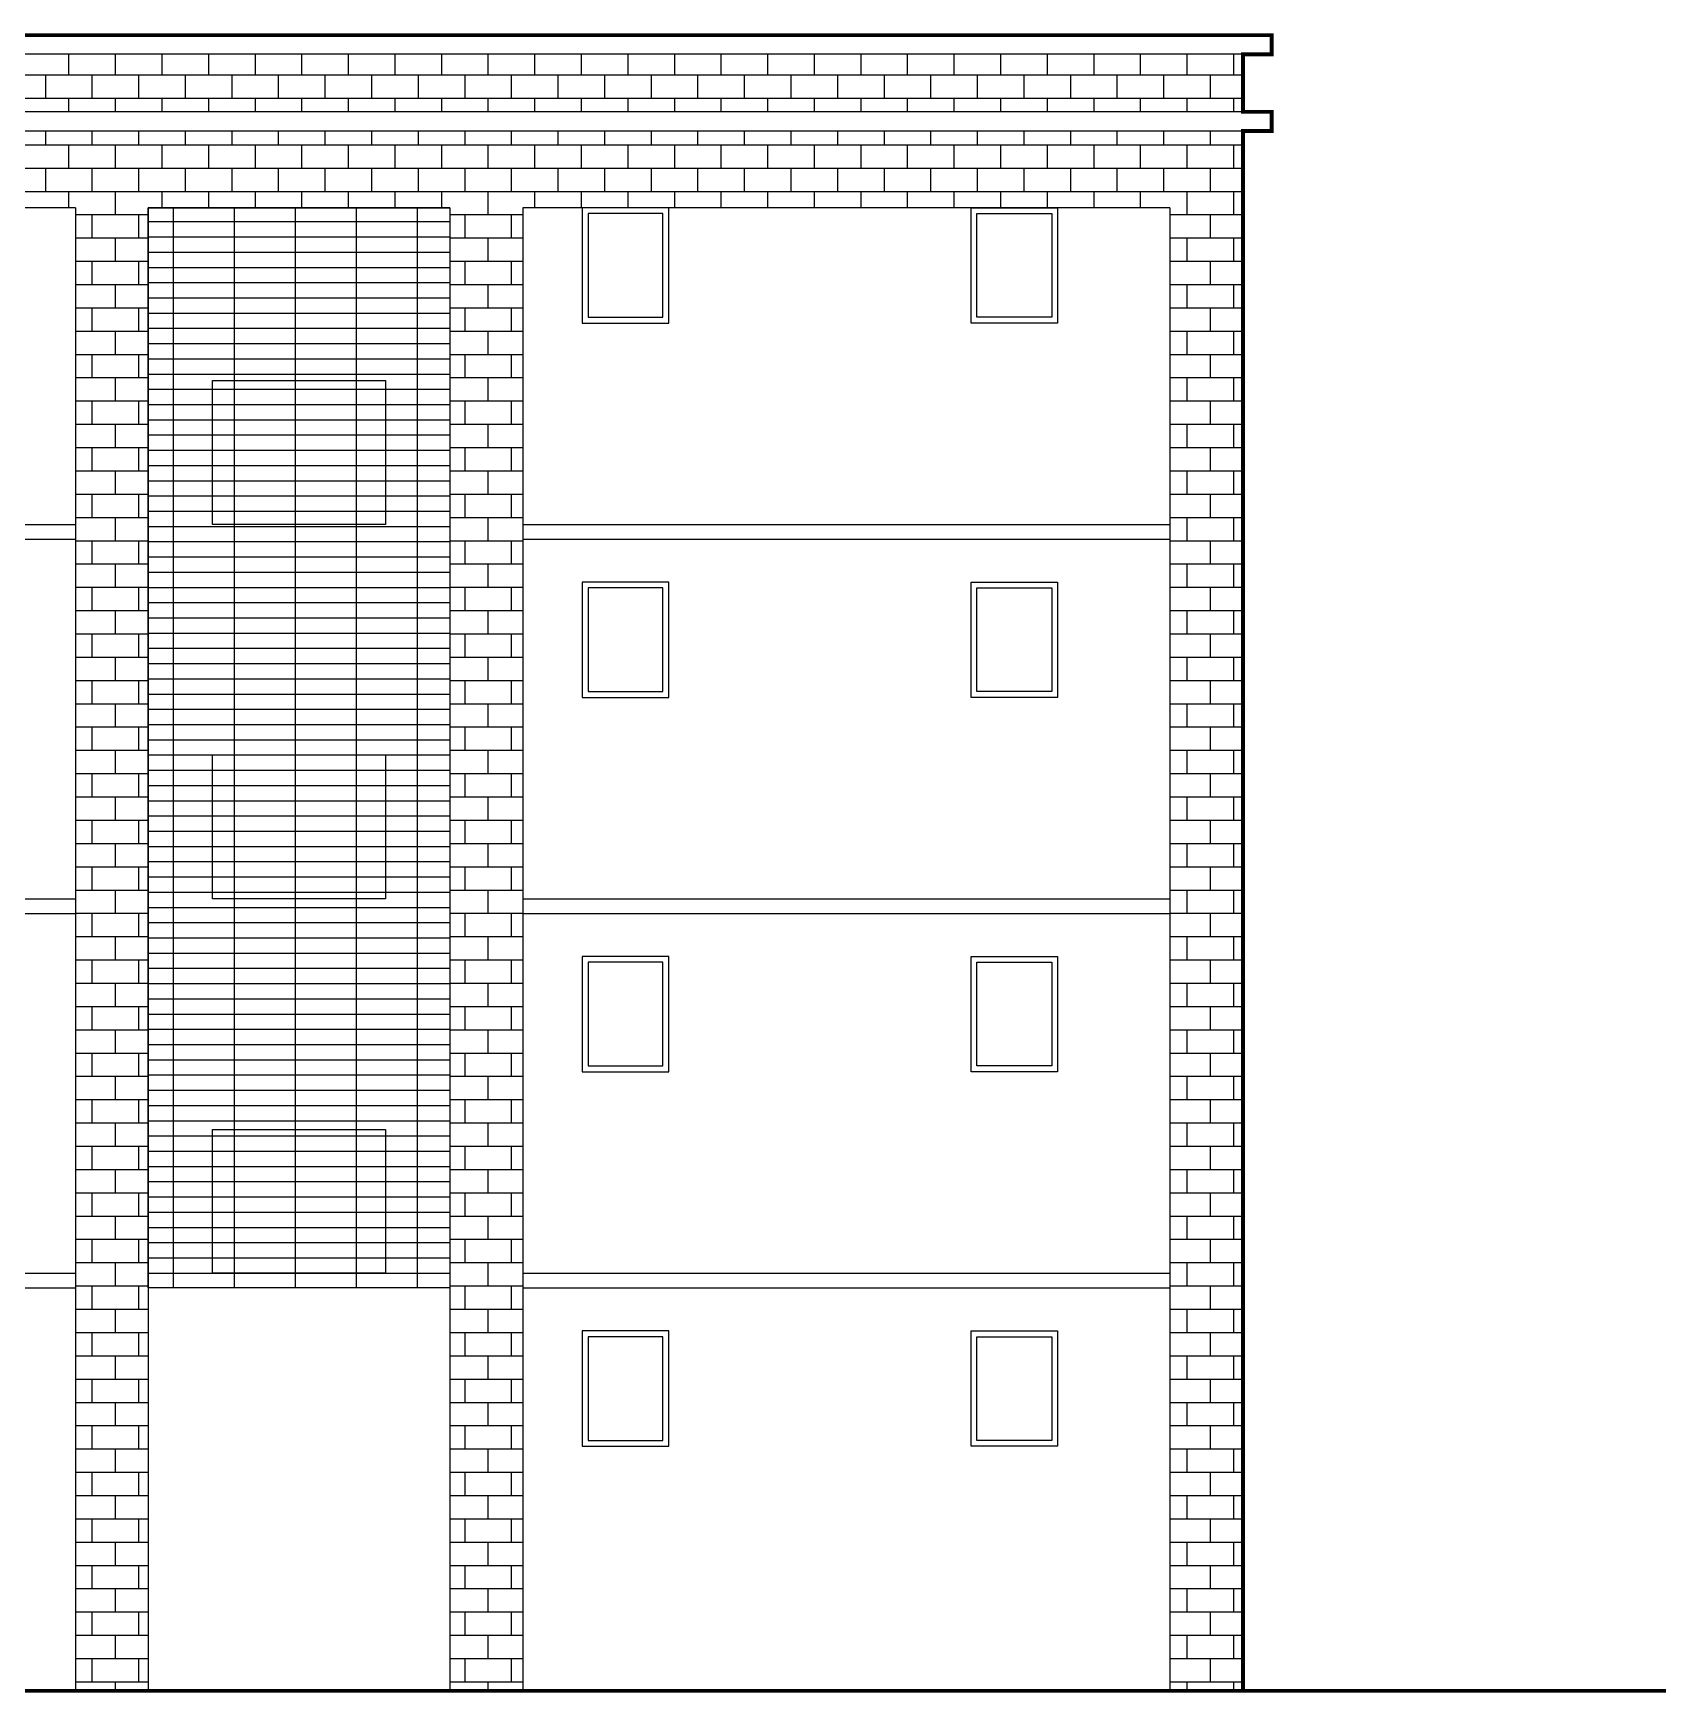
# Model space of a CAD drawing. Extents: x 28773 to 175644, y 7355 to 486294.
# Drawn here: x 127974 to 144998, y 78495 to 95785 of the extents above; entities that cross this region are included whole.
import ezdxf

# ---------------------------------------------------------------- set-up
doc = ezdxf.new("R2010")
doc.units = 0
doc.header["$LTSCALE"] = 1000
doc.header["$MEASUREMENT"] = 0
doc.layers.add('WALL', color=2, linetype='Continuous')

msp = doc.modelspace()

# ---------------------------------------------------------------- hatches: boundary and pattern name
h = msp.add_hatch()
h.set_pattern_fill('AR-B816', color=253, scale=200)
h.set_pattern_definition([(0, (0, 0), (0, 242.6208), []), (90, (0, 0), (-242.6208, 242.6208), [242.6208, -242.6208])])
h.paths.add_polyline_path([(136070, 95565), (118591, 95565), (118591, 94965), (136070, 94965)])
h.paths.add_polyline_path([(140573, 95565), (136070, 95565), (136070, 94965), (140573, 94965)])
h.paths.add_polyline_path([(140573, 94765), (136070, 94765), (136070, 93965), (139813, 93965), (139813, 78515), (140573, 78515)])
h.paths.add_polyline_path([(136070, 94765), (118591, 94765), (118591, 93965), (119413, 93965), (119413, 78515), (120173, 78515), (120173, 93965), (128413, 93965), (128413, 78515), (129173, 78515), (129173, 93965), (132313, 93965), (132313, 82715), (132313, 78515), (133073, 78515), (133073, 93965), (136070, 93965)])
h = msp.add_hatch()
h.set_pattern_fill('GRATE', color=253, scale=200)
h.set_pattern_definition([(0, (39900, 0), (0, 158.75), []), (90, (39900, 0), (-635, 4e-14), [])])
h.paths.add_polyline_path([(129173, 93965), (132313, 93965), (132313, 82715), (129173, 82715)])

# ---------------------------------------------------------------- linework, layer by layer
at = {"const_width": 40}
for points in [[(79713, 78515), (79713, 94765), (79413, 94765), (79413, 94965), (79713, 94965), (79713, 95565), (79413, 95565), (79413, 95765), (140873, 95765), (140873, 95565), (140573, 95565), (140573, 94965), (140873, 94965), (140873, 94765), (140573, 94765), (140573, 78515)], [(144978, 78515), (75816, 78515)]]:
    msp.add_lwpolyline(points, dxfattribs=at)
msp.add_lwpolyline([(129173, 93965), (132313, 93965), (132313, 82715), (129173, 82715)], close=True)
for points in [[(120173, 90665), (128413, 90665)], [(133073, 90665), (139813, 90665)], [(120173, 90515), (128413, 90515)], [(133073, 90515), (139813, 90515)], [(120173, 86765), (128413, 86765)], [(133073, 86765), (139813, 86765)], [(120173, 86615), (128413, 86615)], [(133073, 86615), (139813, 86615)], [(120173, 82865), (128413, 82865)], [(133073, 82865), (139813, 82865)], [(120173, 82715), (128413, 82715)], [(133073, 82715), (139813, 82715)]]:
    msp.add_lwpolyline(points)
at = {"layer": 'WALL', "ltscale": 10}
for p, q in [((140573, 95765), (79413, 95765)), ((140573, 95765), (79413, 95765)), ((140573, 95765), (79413, 95765)), ((140873, 95765), (79413, 95765)), ((140873, 95765), (140873, 95565)), ((140873, 95565), (79413, 95565)), ((140573, 94965), (140573, 95565)), ((140873, 94965), (79413, 94965)), ((140873, 94965), (140573, 94965)), ((140873, 94965), (140873, 94765)), ((140873, 94765), (79413, 94765)), ((140573, 94765), (140573, 78515)), ((128413, 93965), (120173, 93965)), ((128413, 93965), (128413, 78515)), ((132313, 93965), (129173, 93965)), ((129173, 93965), (129173, 78515)), ((132313, 93965), (132313, 78515)), ((139813, 93965), (133073, 93965)), ((133073, 93965), (133073, 78515)), ((139813, 93965), (139813, 78515))]:
    msp.add_line(p, q, dxfattribs=at)
at = {"layer": 'WALL', "color": 4, "ltscale": 10, "elevation": 2100}
for points in [[(133693, 92765), (134593, 92765), (134593, 93965), (133693, 93965)], [(133753, 92825), (134533, 92825), (134533, 93905), (133753, 93905)], [(133693, 88865), (134593, 88865), (134593, 90065), (133693, 90065)], [(133753, 88925), (134533, 88925), (134533, 90005), (133753, 90005)], [(133693, 84965), (134593, 84965), (134593, 86165), (133693, 86165)], [(133753, 85025), (134533, 85025), (134533, 86105), (133753, 86105)], [(133693, 81065), (134593, 81065), (134593, 82265), (133693, 82265)], [(133753, 81125), (134533, 81125), (134533, 82205), (133753, 82205)]]:
    msp.add_lwpolyline(points, close=True, dxfattribs=at)
at = {"layer": 'WALL', "color": 4, "ltscale": 10}
for points in [[(138643, 92765), (137743, 92765), (137743, 93965), (138643, 93965)], [(138583, 92825), (137803, 92825), (137803, 93905), (138583, 93905)], [(129843, 92165), (131643, 92165), (131643, 90665), (129843, 90665)], [(138643, 88865), (137743, 88865), (137743, 90065), (138643, 90065)], [(138583, 88925), (137803, 88925), (137803, 90005), (138583, 90005)], [(129843, 88265), (131643, 88265), (131643, 86765), (129843, 86765)], [(138643, 84965), (137743, 84965), (137743, 86165), (138643, 86165)], [(138583, 85025), (137803, 85025), (137803, 86105), (138583, 86105)], [(129843, 84365), (131643, 84365), (131643, 82865), (129843, 82865)], [(138643, 81065), (137743, 81065), (137743, 82265), (138643, 82265)], [(138583, 81125), (137803, 81125), (137803, 82205), (138583, 82205)]]:
    msp.add_lwpolyline(points, close=True, dxfattribs=at)

doc.saveas('drawing.dxf')
